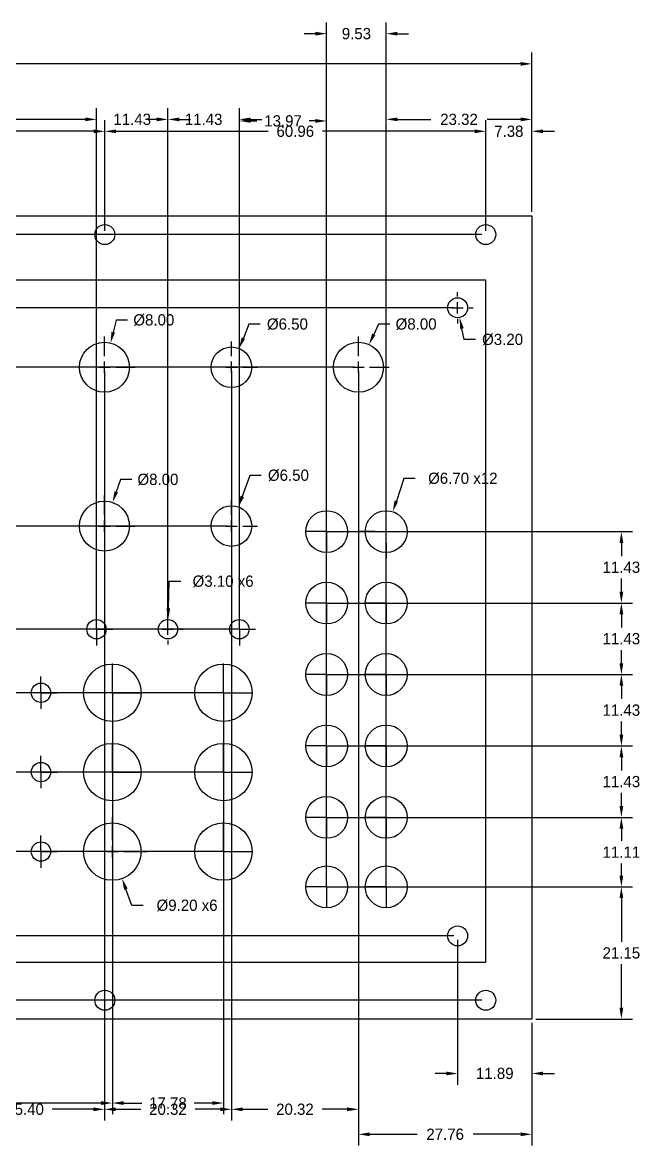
# Model space of a CAD drawing. Header units: millimetres. Extents: x -32 to 223, y -20 to 159.
# Drawn here: x 124 to 222.9, y -20.2 to 159.4 of the extents above; entities that cross this region are included whole.
import ezdxf

# ---------------------------------------------------------------- set-up
doc = ezdxf.new("R2010")
doc.units = ezdxf.units.MM
doc.header["$MEASUREMENT"] = 0
for name, color, linetype in [('Dimensions', 1, 'Continuous'), ('Dimensions 2', 1, 'Continuous'), ('Panel', 7, 'Continuous'), ('PCB', 5, 'Continuous')]:
    doc.layers.add(name, color=color, linetype=linetype)
doc.dimstyles.get("Standard").update_dxf_attribs({"dimscale": 10, "dimtxt": 0.18, "dimasz": 0.18, "dimexe": 0.18, "dimexo": 0.0625, "dimgap": 0.09, "dimtad": 0, "dimtih": 1, "dimtoh": 1, "dimzin": 0, "dimdsep": 46, "dimtxsty": 'Standard', "dimcen": -0.09, "dimadec": 0, "dimazin": 0, "dimtfac": 1, "dimtdec": 4, "dimtofl": 0, "dimtmove": 0, "dimatfit": 3, "dimfxl": 1, "dimtolj": 1, "dimtzin": 0, "dimarcsym": 0})

# ---------------------------------------------------------------- blocks, each defined once
blk = doc.blocks.new('*D55')
at = {"layer": 'Defpoints', "color": 0}
for p in [(-7.44, 152.81), (-7.44, 128.5), (205.56, 128.5)]:
    blk.add_point(p, dxfattribs=at)
at = {"layer": 'Dimensions', "color": 0, "lineweight": -2}
for p, q in [((-7.44, 129.12), (-7.44, 154.61)), ((205.56, 129.12), (205.56, 154.61)), ((-5.64, 152.81), (94.26, 152.81)), ((203.76, 152.81), (103.86, 152.81))]:
    blk.add_line(p, q, dxfattribs=at)
at = {"layer": 'Dimensions', "color": 0}
for points in [[(-5.64, 153.11), (-5.64, 152.51), (-7.44, 152.81)], [(203.76, 152.51), (203.76, 153.11), (205.56, 152.81)]]:
    blk.add_solid(points, dxfattribs=at)
at = {"layer": 'Dimensions', "color": 0, "insert": (99.06, 152.81), "char_height": 1.8, "attachment_point": 5}
blk.add_mtext('\\A1;213.00', dxfattribs=at)
blk = doc.blocks.new('*D58')
at = {"layer": 'Defpoints', "color": 0}
for p in [(137.22, 142.02), (61.02, 125.5), (137.22, 125.5)]:
    blk.add_point(p, dxfattribs=at)
at = {"layer": 'Dimensions', "color": 0, "lineweight": -2}
for p, q in [((61.02, 126.12), (61.02, 143.82)), ((137.22, 126.12), (137.22, 143.82)), ((62.82, 142.02), (94.77, 142.02)), ((135.42, 142.02), (103.47, 142.02))]:
    blk.add_line(p, q, dxfattribs=at)
at = {"layer": 'Dimensions', "color": 0}
for points in [[(62.82, 142.32), (62.82, 141.72), (61.02, 142.02)], [(135.42, 141.72), (135.42, 142.32), (137.22, 142.02)]]:
    blk.add_solid(points, dxfattribs=at)
at = {"layer": 'Dimensions', "color": 0, "insert": (99.12, 142.02), "char_height": 1.8, "attachment_point": 5}
blk.add_mtext('\\A1;76.20', dxfattribs=at)
blk = doc.blocks.new('*D59')
at = {"layer": 'Defpoints', "color": 0}
for p in [(198.18, 142.02), (137.22, 125.5), (198.18, 125.5)]:
    blk.add_point(p, dxfattribs=at)
at = {"layer": 'Dimensions', "color": 0, "lineweight": -2}
for p, q in [((137.22, 126.12), (137.22, 143.82)), ((198.18, 126.12), (198.18, 143.82)), ((139.02, 142.02), (163.35, 142.02)), ((196.38, 142.02), (172.05, 142.02))]:
    blk.add_line(p, q, dxfattribs=at)
at = {"layer": 'Dimensions', "color": 0}
for points in [[(139.02, 142.32), (139.02, 141.72), (137.22, 142.02)], [(196.38, 141.72), (196.38, 142.32), (198.18, 142.02)]]:
    blk.add_solid(points, dxfattribs=at)
at = {"layer": 'Dimensions', "color": 0, "insert": (167.7, 142.02), "char_height": 1.8, "attachment_point": 5}
blk.add_mtext('\\A1;60.96', dxfattribs=at)
blk = doc.blocks.new('*D60')
at = {"layer": 'Defpoints', "color": 0}
for p in [(205.56, 142.02), (205.56, 128.5), (198.18, 125.5)]:
    blk.add_point(p, dxfattribs=at)
at = {"layer": 'Dimensions', "color": 0, "lineweight": -2}
for p, q in [((198.18, 126.12), (198.18, 143.82)), ((205.56, 129.12), (205.56, 143.82)), ((196.38, 142.02), (194.58, 142.02)), ((207.36, 142.02), (209.16, 142.02))]:
    blk.add_line(p, q, dxfattribs=at)
at = {"layer": 'Dimensions', "color": 0}
for points in [[(196.38, 141.72), (196.38, 142.32), (198.18, 142.02)], [(207.36, 142.32), (207.36, 141.72), (205.56, 142.02)]]:
    blk.add_solid(points, dxfattribs=at)
at = {"layer": 'Dimensions', "color": 0, "insert": (201.87, 142.02), "char_height": 1.8, "attachment_point": 5}
blk.add_mtext('\\A1;7.38', dxfattribs=at)
blk = doc.blocks.new('*D61')
at = {"layer": 'Defpoints', "color": 0}
for p in [(-15.83, 128.5), (-7.44, 128.5), (198.18, 125.5)]:
    blk.add_point(p, dxfattribs=at)
at = {"layer": 'Dimensions', "color": 0, "lineweight": -2}
for p, q in [((-15.83, 132.1), (-14.03, 132.1)), ((-15.83, 130.3), (-15.83, 132.1)), ((-8.07, 128.5), (-17.63, 128.5)), ((197.56, 125.5), (-17.63, 125.5)), ((-15.83, 123.7), (-15.83, 121.9))]:
    blk.add_line(p, q, dxfattribs=at)
at = {"layer": 'Dimensions', "color": 0}
for points in [[(-16.13, 130.3), (-15.53, 130.3), (-15.83, 128.5)], [(-15.53, 123.7), (-16.13, 123.7), (-15.83, 125.5)]]:
    blk.add_solid(points, dxfattribs=at)
at = {"layer": 'Dimensions', "color": 0, "insert": (-10.73, 132.1), "char_height": 1.8, "attachment_point": 5}
blk.add_mtext('\\A1;3.00', dxfattribs=at)
blk = doc.blocks.new('*D62')
at = {"layer": 'Defpoints', "color": 0}
for p in [(198.18, 125.5), (-15.83, 113.8), (193.68, 113.8)]:
    blk.add_point(p, dxfattribs=at)
at = {"layer": 'Dimensions', "color": 0, "lineweight": -2}
for p, q in [((197.56, 125.5), (-17.63, 125.5)), ((-15.83, 123.7), (-15.83, 121.45)), ((-15.83, 115.59), (-15.83, 117.85)), ((193.05, 113.8), (-17.63, 113.8))]:
    blk.add_line(p, q, dxfattribs=at)
at = {"layer": 'Dimensions', "color": 0}
for points in [[(-15.53, 123.7), (-16.13, 123.7), (-15.83, 125.5)], [(-16.13, 115.59), (-15.53, 115.59), (-15.83, 113.8)]]:
    blk.add_solid(points, dxfattribs=at)
at = {"layer": 'Dimensions', "color": 0, "insert": (-15.83, 119.65), "char_height": 1.8, "attachment_point": 5}
blk.add_mtext('\\A1;11.71', dxfattribs=at)
blk = doc.blocks.new('*D63')
at = {"layer": 'Defpoints', "color": 0}
for p in [(193.68, 113.8), (-15.83, 104.27), (177.8, 104.27)]:
    blk.add_point(p, dxfattribs=at)
at = {"layer": 'Dimensions', "color": 0, "lineweight": -2}
for p, q in [((193.05, 113.8), (-17.63, 113.8)), ((-15.83, 112), (-15.83, 110.83)), ((-15.83, 106.07), (-15.83, 107.23)), ((177.18, 104.27), (-17.63, 104.27))]:
    blk.add_line(p, q, dxfattribs=at)
at = {"layer": 'Dimensions', "color": 0}
for points in [[(-15.53, 112), (-16.13, 112), (-15.83, 113.8)], [(-16.13, 106.07), (-15.53, 106.07), (-15.83, 104.27)]]:
    blk.add_solid(points, dxfattribs=at)
at = {"layer": 'Dimensions', "color": 0, "insert": (-15.83, 109.03), "char_height": 1.8, "attachment_point": 5}
blk.add_mtext('\\A1;9.53', dxfattribs=at)
blk = doc.blocks.new('*D64')
at = {"layer": 'Defpoints', "color": 0}
for p in [(-15.83, 104.27), (177.8, 104.27), (157.48, 78.87)]:
    blk.add_point(p, dxfattribs=at)
at = {"layer": 'Dimensions', "color": 0, "lineweight": -2}
for p, q in [((177.18, 104.27), (-17.63, 104.27)), ((-15.83, 102.47), (-15.83, 93.37)), ((-15.83, 80.67), (-15.83, 89.77)), ((156.85, 78.87), (-17.63, 78.87))]:
    blk.add_line(p, q, dxfattribs=at)
at = {"layer": 'Dimensions', "color": 0}
for points in [[(-15.53, 102.47), (-16.13, 102.47), (-15.83, 104.27)], [(-16.13, 80.67), (-15.53, 80.67), (-15.83, 78.87)]]:
    blk.add_solid(points, dxfattribs=at)
at = {"layer": 'Dimensions', "color": 0, "insert": (-15.83, 91.57), "char_height": 1.8, "attachment_point": 5}
blk.add_mtext('\\A1;25.40', dxfattribs=at)
blk = doc.blocks.new('*D65')
at = {"layer": 'Defpoints', "color": 0}
for p in [(157.48, 78.87), (-15.83, 53.47), (111.76, 53.47)]:
    blk.add_point(p, dxfattribs=at)
at = {"layer": 'Dimensions', "color": 0, "lineweight": -2}
for p, q in [((156.85, 78.87), (-17.63, 78.87)), ((-15.83, 77.07), (-15.83, 67.97)), ((-15.83, 55.27), (-15.83, 64.37)), ((111.14, 53.47), (-17.63, 53.47))]:
    blk.add_line(p, q, dxfattribs=at)
at = {"layer": 'Dimensions', "color": 0}
for points in [[(-15.53, 77.07), (-16.13, 77.07), (-15.83, 78.87)], [(-16.13, 55.27), (-15.53, 55.27), (-15.83, 53.47)]]:
    blk.add_solid(points, dxfattribs=at)
at = {"layer": 'Dimensions', "color": 0, "insert": (-15.83, 66.17), "char_height": 1.8, "attachment_point": 5}
blk.add_mtext('\\A1;25.40', dxfattribs=at)
blk = doc.blocks.new('*D68')
at = {"layer": 'Defpoints', "color": 0}
for p in [(-15.83, 13.3), (193.68, 13.3), (198.18, 3)]:
    blk.add_point(p, dxfattribs=at)
at = {"layer": 'Dimensions', "color": 0, "lineweight": -2}
for p, q in [((193.05, 13.3), (-17.63, 13.3)), ((-15.83, 11.5), (-15.83, 9.95)), ((-15.83, 4.8), (-15.83, 6.35)), ((197.56, 3), (-17.63, 3))]:
    blk.add_line(p, q, dxfattribs=at)
at = {"layer": 'Dimensions', "color": 0}
for points in [[(-15.53, 11.5), (-16.13, 11.5), (-15.83, 13.3)], [(-16.13, 4.8), (-15.53, 4.8), (-15.83, 3)]]:
    blk.add_solid(points, dxfattribs=at)
at = {"layer": 'Dimensions', "color": 0, "insert": (-15.83, 8.15), "char_height": 1.8, "attachment_point": 5}
blk.add_mtext('\\A1;10.30', dxfattribs=at)
blk = doc.blocks.new('*D69')
at = {"layer": 'Defpoints', "color": 0}
for p in [(198.18, 3), (-15.83, 0), (-7.44, 0)]:
    blk.add_point(p, dxfattribs=at)
at = {"layer": 'Dimensions', "color": 0, "lineweight": -2}
for p, q in [((-15.83, 4.8), (-15.83, 6.6)), ((197.56, 3), (-17.63, 3)), ((-8.06, 0), (-17.63, 0)), ((-15.83, -1.8), (-15.83, -3.6)), ((-15.83, -3.6), (-17.63, -3.6))]:
    blk.add_line(p, q, dxfattribs=at)
at = {"layer": 'Dimensions', "color": 0}
for points in [[(-16.13, 4.8), (-15.53, 4.8), (-15.83, 3)], [(-15.53, -1.8), (-16.13, -1.8), (-15.83, 0)]]:
    blk.add_solid(points, dxfattribs=at)
at = {"layer": 'Dimensions', "color": 0, "insert": (-20.93, -3.6), "char_height": 1.8, "attachment_point": 5}
blk.add_mtext('\\A1;3.00', dxfattribs=at)
blk = doc.blocks.new('*D72')
at = {"layer": 'Defpoints', "color": 0}
for p in [(193.68, 13.3), (205.56, 0), (205.56, -8.71)]:
    blk.add_point(p, dxfattribs=at)
at = {"layer": 'Dimensions', "color": 0, "lineweight": -2}
for p, q in [((193.68, 12.68), (193.68, -10.51)), ((205.56, -0.62), (205.56, -10.51)), ((191.88, -8.71), (190.07, -8.71)), ((207.36, -8.71), (209.16, -8.71))]:
    blk.add_line(p, q, dxfattribs=at)
at = {"layer": 'Dimensions', "color": 0}
for points in [[(191.88, -9.01), (191.88, -8.41), (193.68, -8.71)], [(207.36, -8.41), (207.36, -9.01), (205.56, -8.71)]]:
    blk.add_solid(points, dxfattribs=at)
at = {"layer": 'Dimensions', "color": 0, "insert": (199.62, -8.71), "char_height": 1.8, "attachment_point": 5}
blk.add_mtext('\\A1;11.89', dxfattribs=at)
blk = doc.blocks.new('*D78')
at = {"layer": 'Defpoints', "color": 0}
for p in [(111.76, 104.27), (137.16, 104.27), (111.76, -14.44)]:
    blk.add_point(p, dxfattribs=at)
at = {"layer": 'Dimensions', "color": 0, "lineweight": -2}
for p, q in [((111.76, 103.64), (111.76, -16.24)), ((137.16, 103.64), (137.16, -16.24)), ((113.56, -14.44), (120.11, -14.44)), ((135.36, -14.44), (128.81, -14.44))]:
    blk.add_line(p, q, dxfattribs=at)
at = {"layer": 'Dimensions', "color": 0}
for points in [[(113.56, -14.14), (113.56, -14.74), (111.76, -14.44)], [(135.36, -14.74), (135.36, -14.14), (137.16, -14.44)]]:
    blk.add_solid(points, dxfattribs=at)
at = {"layer": 'Dimensions', "color": 0, "insert": (124.46, -14.44), "char_height": 1.8, "attachment_point": 5}
blk.add_mtext('\\A1;25.40', dxfattribs=at)
blk = doc.blocks.new('*D79')
at = {"layer": 'Defpoints', "color": 0}
for p in [(137.16, 104.27), (157.48, 104.27), (137.16, -14.44)]:
    blk.add_point(p, dxfattribs=at)
at = {"layer": 'Dimensions', "color": 0, "lineweight": -2}
for p, q in [((137.16, 103.64), (137.16, -16.24)), ((157.48, 103.64), (157.48, -16.24)), ((138.96, -14.44), (142.97, -14.44)), ((155.68, -14.44), (151.67, -14.44))]:
    blk.add_line(p, q, dxfattribs=at)
at = {"layer": 'Dimensions', "color": 0}
for points in [[(138.96, -14.14), (138.96, -14.74), (137.16, -14.44)], [(155.68, -14.74), (155.68, -14.14), (157.48, -14.44)]]:
    blk.add_solid(points, dxfattribs=at)
at = {"layer": 'Dimensions', "color": 0, "insert": (147.32, -14.44), "char_height": 1.8, "attachment_point": 5}
blk.add_mtext('\\A1;20.32', dxfattribs=at)
blk = doc.blocks.new('*D80')
at = {"layer": 'Defpoints', "color": 0}
for p in [(157.48, 104.27), (177.8, 104.27), (157.48, -14.44)]:
    blk.add_point(p, dxfattribs=at)
at = {"layer": 'Dimensions', "color": 0, "lineweight": -2}
for p, q in [((157.48, 103.64), (157.48, -16.24)), ((177.8, 103.64), (177.8, -16.24)), ((159.28, -14.44), (163.29, -14.44)), ((176, -14.44), (171.99, -14.44))]:
    blk.add_line(p, q, dxfattribs=at)
at = {"layer": 'Dimensions', "color": 0}
for points in [[(159.28, -14.14), (159.28, -14.74), (157.48, -14.44)], [(176, -14.74), (176, -14.14), (177.8, -14.44)]]:
    blk.add_solid(points, dxfattribs=at)
at = {"layer": 'Dimensions', "color": 0, "insert": (167.64, -14.44), "char_height": 1.8, "attachment_point": 5}
blk.add_mtext('\\A1;20.32', dxfattribs=at)
blk = doc.blocks.new('*D81')
at = {"layer": 'Defpoints', "color": 0}
for p in [(177.8, 104.27), (205.56, 0), (205.56, -18.44)]:
    blk.add_point(p, dxfattribs=at)
at = {"layer": 'Dimensions', "color": 0, "lineweight": -2}
for p, q in [((177.8, 103.64), (177.8, -20.24)), ((205.56, -0.62), (205.56, -20.24)), ((179.6, -18.44), (187.18, -18.44)), ((203.76, -18.44), (196.18, -18.44))]:
    blk.add_line(p, q, dxfattribs=at)
at = {"layer": 'Dimensions', "color": 0}
for points in [[(179.6, -18.14), (179.6, -18.74), (177.8, -18.44)], [(203.76, -18.74), (203.76, -18.14), (205.56, -18.44)]]:
    blk.add_solid(points, dxfattribs=at)
at = {"layer": 'Dimensions', "color": 0, "insert": (191.68, -18.44), "char_height": 1.8, "attachment_point": 5}
blk.add_mtext('\\A1;27.76', dxfattribs=at)
blk = doc.blocks.new('*D84')
at = {"layer": 'Defpoints', "color": 0}
for p in [(158.75, 62.36), (-23.49, 52.2), (156.21, 52.2)]:
    blk.add_point(p, dxfattribs=at)
at = {"layer": 'Dimensions 2', "color": 0, "lineweight": -2}
for p, q in [((158.12, 62.36), (-25.29, 62.36)), ((-23.49, 60.56), (-23.49, 59.08)), ((-23.49, 54), (-23.49, 55.48)), ((155.59, 52.2), (-25.29, 52.2))]:
    blk.add_line(p, q, dxfattribs=at)
at = {"layer": 'Dimensions 2', "color": 0}
for points in [[(-23.19, 60.56), (-23.79, 60.56), (-23.49, 62.36)], [(-23.79, 54), (-23.19, 54), (-23.49, 52.2)]]:
    blk.add_solid(points, dxfattribs=at)
at = {"layer": 'Dimensions 2', "color": 0, "insert": (-23.49, 57.28), "char_height": 1.8, "attachment_point": 5}
blk.add_mtext('\\A1;10.16', dxfattribs=at)
blk = doc.blocks.new('*D85')
at = {"layer": 'Defpoints', "color": 0}
for p in [(156.21, 52.2), (-23.49, 39.5), (156.21, 39.5)]:
    blk.add_point(p, dxfattribs=at)
at = {"layer": 'Dimensions 2', "color": 0, "lineweight": -2}
for p, q in [((155.59, 52.2), (-25.29, 52.2)), ((-23.49, 50.4), (-23.49, 47.65)), ((-23.49, 41.3), (-23.49, 44.05)), ((155.59, 39.5), (-25.29, 39.5))]:
    blk.add_line(p, q, dxfattribs=at)
at = {"layer": 'Dimensions 2', "color": 0}
for points in [[(-23.19, 50.4), (-23.79, 50.4), (-23.49, 52.2)], [(-23.79, 41.3), (-23.19, 41.3), (-23.49, 39.5)]]:
    blk.add_solid(points, dxfattribs=at)
at = {"layer": 'Dimensions 2', "color": 0, "insert": (-23.49, 45.85), "char_height": 1.8, "attachment_point": 5}
blk.add_mtext('\\A1;12.70', dxfattribs=at)
blk = doc.blocks.new('*D86')
at = {"layer": 'Defpoints', "color": 0}
for p in [(-23.49, 39.5), (156.21, 39.5), (156.21, 26.8)]:
    blk.add_point(p, dxfattribs=at)
at = {"layer": 'Dimensions 2', "color": 0, "lineweight": -2}
for p, q in [((155.59, 39.5), (-25.29, 39.5)), ((-23.49, 37.7), (-23.49, 34.95)), ((-23.49, 28.6), (-23.49, 31.35)), ((155.59, 26.8), (-25.29, 26.8))]:
    blk.add_line(p, q, dxfattribs=at)
at = {"layer": 'Dimensions 2', "color": 0}
for points in [[(-23.19, 37.7), (-23.79, 37.7), (-23.49, 39.5)], [(-23.79, 28.6), (-23.19, 28.6), (-23.49, 26.8)]]:
    blk.add_solid(points, dxfattribs=at)
at = {"layer": 'Dimensions 2', "color": 0, "insert": (-23.49, 33.15), "char_height": 1.8, "attachment_point": 5}
blk.add_mtext('\\A1;12.70', dxfattribs=at)
blk = doc.blocks.new('*D88')
at = {"layer": 'Defpoints', "color": 0}
for p in [(-7.44, 143.93), (-7.44, 128.5), (135.89, 62.36)]:
    blk.add_point(p, dxfattribs=at)
at = {"layer": 'Dimensions 2', "color": 0, "lineweight": -2}
for p, q in [((-7.44, 129.12), (-7.44, 145.73)), ((135.89, 62.98), (135.89, 145.73)), ((-5.64, 143.93), (59.13, 143.93)), ((134.09, 143.93), (69.33, 143.93))]:
    blk.add_line(p, q, dxfattribs=at)
at = {"layer": 'Dimensions 2', "color": 0}
for points in [[(-5.64, 144.23), (-5.64, 143.63), (-7.44, 143.93)], [(134.09, 143.63), (134.09, 144.23), (135.89, 143.93)]]:
    blk.add_solid(points, dxfattribs=at)
at = {"layer": 'Dimensions 2', "color": 0, "insert": (64.23, 143.93), "char_height": 1.8, "attachment_point": 5}
blk.add_mtext('\\A1;143.33', dxfattribs=at)
blk = doc.blocks.new('*D89')
at = {"layer": 'Defpoints', "color": 0}
for p in [(138.43, 52.2), (-7.44, 0), (-7.44, -13.44)]:
    blk.add_point(p, dxfattribs=at)
at = {"layer": 'Dimensions 2', "color": 0, "lineweight": -2}
for p, q in [((138.43, 51.58), (138.43, -15.24)), ((-7.44, -0.62), (-7.44, -15.24)), ((-5.64, -13.44), (60.39, -13.44)), ((136.63, -13.44), (70.59, -13.44))]:
    blk.add_line(p, q, dxfattribs=at)
at = {"layer": 'Dimensions 2', "color": 0}
for points in [[(-5.64, -13.14), (-5.64, -13.74), (-7.44, -13.44)], [(136.63, -13.74), (136.63, -13.14), (138.43, -13.44)]]:
    blk.add_solid(points, dxfattribs=at)
at = {"layer": 'Dimensions 2', "color": 0, "insert": (65.5, -13.44), "char_height": 1.8, "attachment_point": 5}
blk.add_mtext('\\A1;145.87', dxfattribs=at)
blk = doc.blocks.new('*D94')
at = {"layer": 'Defpoints', "color": 0}
for p in [(172.72, 21.15), (205.56, 0), (219.88, 0)]:
    blk.add_point(p, dxfattribs=at)
at = {"layer": 'Dimensions 2', "color": 0, "lineweight": -2}
for p, q in [((173.34, 21.15), (221.68, 21.15)), ((219.88, 19.35), (219.88, 12.37)), ((219.88, 1.8), (219.88, 8.77)), ((206.19, 0), (221.68, 0))]:
    blk.add_line(p, q, dxfattribs=at)
at = {"layer": 'Dimensions 2', "color": 0}
for points in [[(220.18, 19.35), (219.58, 19.35), (219.88, 21.15)], [(219.58, 1.8), (220.18, 1.8), (219.88, 0)]]:
    blk.add_solid(points, dxfattribs=at)
at = {"layer": 'Dimensions 2', "color": 0, "insert": (219.88, 10.57), "char_height": 1.8, "attachment_point": 5}
blk.add_mtext('\\A1;21.15', dxfattribs=at)
blk = doc.blocks.new('*D95')
at = {"layer": 'Defpoints', "color": 0}
for p in [(172.72, 32.26), (172.72, 21.15), (219.88, 21.15)]:
    blk.add_point(p, dxfattribs=at)
at = {"layer": 'Dimensions 2', "color": 0, "lineweight": -2}
for p, q in [((173.34, 32.26), (221.68, 32.26)), ((219.88, 30.46), (219.88, 28.5)), ((219.88, 22.95), (219.88, 24.9)), ((173.34, 21.15), (221.68, 21.15))]:
    blk.add_line(p, q, dxfattribs=at)
at = {"layer": 'Dimensions 2', "color": 0}
for points in [[(220.18, 30.46), (219.58, 30.46), (219.88, 32.26)], [(219.58, 22.95), (220.18, 22.95), (219.88, 21.15)]]:
    blk.add_solid(points, dxfattribs=at)
at = {"layer": 'Dimensions 2', "color": 0, "insert": (219.88, 26.7), "char_height": 1.8, "attachment_point": 5}
blk.add_mtext('\\A1;11.11', dxfattribs=at)
blk = doc.blocks.new('*D96')
at = {"layer": 'Defpoints', "color": 0}
for p in [(172.72, 43.69), (182.25, 32.26), (219.88, 32.26)]:
    blk.add_point(p, dxfattribs=at)
at = {"layer": 'Dimensions 2', "color": 0, "lineweight": -2}
for p, q in [((173.34, 43.69), (221.68, 43.69)), ((219.88, 41.89), (219.88, 39.78)), ((219.88, 34.06), (219.88, 36.18)), ((182.87, 32.26), (221.68, 32.26))]:
    blk.add_line(p, q, dxfattribs=at)
at = {"layer": 'Dimensions 2', "color": 0}
for points in [[(220.18, 41.89), (219.58, 41.89), (219.88, 43.69)], [(219.58, 34.06), (220.18, 34.06), (219.88, 32.26)]]:
    blk.add_solid(points, dxfattribs=at)
at = {"layer": 'Dimensions 2', "color": 0, "insert": (219.88, 37.98), "char_height": 1.8, "attachment_point": 5}
blk.add_mtext('\\A1;11.43', dxfattribs=at)
blk = doc.blocks.new('*D97')
at = {"layer": 'Defpoints', "color": 0}
for p in [(172.72, 55.12), (182.25, 43.69), (219.88, 43.69)]:
    blk.add_point(p, dxfattribs=at)
at = {"layer": 'Dimensions 2', "color": 0, "lineweight": -2}
for p, q in [((173.34, 55.12), (221.68, 55.12)), ((219.88, 53.32), (219.88, 51.21)), ((219.88, 45.49), (219.88, 47.61)), ((182.87, 43.69), (221.68, 43.69))]:
    blk.add_line(p, q, dxfattribs=at)
at = {"layer": 'Dimensions 2', "color": 0}
for points in [[(220.18, 53.32), (219.58, 53.32), (219.88, 55.12)], [(219.58, 45.49), (220.18, 45.49), (219.88, 43.69)]]:
    blk.add_solid(points, dxfattribs=at)
at = {"layer": 'Dimensions 2', "color": 0, "insert": (219.88, 49.41), "char_height": 1.8, "attachment_point": 5}
blk.add_mtext('\\A1;11.43', dxfattribs=at)
blk = doc.blocks.new('*D98')
at = {"layer": 'Defpoints', "color": 0}
for p in [(172.72, 66.55), (182.25, 55.12), (219.88, 55.12)]:
    blk.add_point(p, dxfattribs=at)
at = {"layer": 'Dimensions 2', "color": 0, "lineweight": -2}
for p, q in [((173.34, 66.55), (221.68, 66.55)), ((219.88, 64.75), (219.88, 62.64)), ((219.88, 56.92), (219.88, 59.04)), ((182.87, 55.12), (221.68, 55.12))]:
    blk.add_line(p, q, dxfattribs=at)
at = {"layer": 'Dimensions 2', "color": 0}
for points in [[(220.18, 64.75), (219.58, 64.75), (219.88, 66.55)], [(219.58, 56.92), (220.18, 56.92), (219.88, 55.12)]]:
    blk.add_solid(points, dxfattribs=at)
at = {"layer": 'Dimensions 2', "color": 0, "insert": (219.88, 60.84), "char_height": 1.8, "attachment_point": 5}
blk.add_mtext('\\A1;11.43', dxfattribs=at)
blk = doc.blocks.new('*D99')
at = {"layer": 'Defpoints', "color": 0}
for p in [(172.72, 77.98), (182.25, 66.55), (219.88, 66.55)]:
    blk.add_point(p, dxfattribs=at)
at = {"layer": 'Dimensions 2', "color": 0, "lineweight": -2}
for p, q in [((173.34, 77.98), (221.68, 77.98)), ((219.88, 76.18), (219.88, 74.07)), ((219.88, 68.35), (219.88, 70.47)), ((182.87, 66.55), (221.68, 66.55))]:
    blk.add_line(p, q, dxfattribs=at)
at = {"layer": 'Dimensions 2', "color": 0}
for points in [[(220.18, 76.18), (219.58, 76.18), (219.88, 77.98)], [(219.58, 68.35), (220.18, 68.35), (219.88, 66.55)]]:
    blk.add_solid(points, dxfattribs=at)
at = {"layer": 'Dimensions 2', "color": 0, "insert": (219.88, 72.27), "char_height": 1.8, "attachment_point": 5}
blk.add_mtext('\\A1;11.43', dxfattribs=at)
blk = doc.blocks.new('*D101')
at = {"layer": 'Defpoints', "color": 0}
for p in [(172.72, 157.64), (172.72, 21.15), (182.25, 21.15)]:
    blk.add_point(p, dxfattribs=at)
at = {"layer": 'Dimensions 2', "color": 0, "lineweight": -2}
for p, q in [((172.72, 21.77), (172.72, 159.44)), ((182.25, 21.77), (182.25, 159.44)), ((170.92, 157.64), (169.12, 157.64)), ((184.04, 157.64), (185.84, 157.64))]:
    blk.add_line(p, q, dxfattribs=at)
at = {"layer": 'Dimensions 2', "color": 0}
for points in [[(170.92, 157.34), (170.92, 157.94), (172.72, 157.64)], [(184.04, 157.94), (184.04, 157.34), (182.25, 157.64)]]:
    blk.add_solid(points, dxfattribs=at)
at = {"layer": 'Dimensions 2', "color": 0, "insert": (177.48, 157.64), "char_height": 1.8, "attachment_point": 5}
blk.add_mtext('\\A1;9.53', dxfattribs=at)
blk = doc.blocks.new('*D102')
at = {"layer": 'Defpoints', "color": 0}
for p in [(205.56, 143.93), (205.56, 128.5), (182.25, 21.15)]:
    blk.add_point(p, dxfattribs=at)
at = {"layer": 'Dimensions 2', "color": 0, "lineweight": -2}
for p, q in [((182.25, 21.77), (182.25, 145.73)), ((205.56, 129.12), (205.56, 145.73)), ((184.04, 143.93), (189.4, 143.93)), ((203.76, 143.93), (198.4, 143.93))]:
    blk.add_line(p, q, dxfattribs=at)
at = {"layer": 'Dimensions 2', "color": 0}
for points in [[(184.04, 144.23), (184.04, 143.63), (182.25, 143.93)], [(203.76, 143.63), (203.76, 144.23), (205.56, 143.93)]]:
    blk.add_solid(points, dxfattribs=at)
at = {"layer": 'Dimensions 2', "color": 0, "insert": (193.9, 143.93), "char_height": 1.8, "attachment_point": 5}
blk.add_mtext('\\A1;23.32', dxfattribs=at)
blk = doc.blocks.new('*D106')
at = {"layer": 'Defpoints', "color": 0}
for p in [(158.71, 107.28), (156.25, 101.26)]:
    blk.add_point(p, dxfattribs=at)
at = {"layer": 'Dimensions', "color": 0, "lineweight": -2}
for p, q in [((160.29, 111.16), (159.39, 108.95)), ((162.09, 111.16), (160.29, 111.16))]:
    blk.add_line(p, q, dxfattribs=at)
at = {"layer": 'Dimensions', "color": 0}
for p, q in [((157.48, 106.07), (157.48, 108.42)), ((155.68, 104.27), (153.33, 104.27)), ((156.58, 104.27), (158.38, 104.27)), ((157.48, 103.37), (157.48, 105.17)), ((159.28, 104.27), (161.63, 104.27)), ((157.48, 102.47), (157.48, 100.12))]:
    blk.add_line(p, q, dxfattribs=at)
blk.add_solid([(159.11, 109.06), (159.66, 108.83), (158.71, 107.28)], dxfattribs=at)
at = {"layer": 'Dimensions', "color": 0, "insert": (166.44, 111.16), "char_height": 1.8, "attachment_point": 5}
blk.add_mtext('\\A1;%%c6.50', dxfattribs=at)
blk = doc.blocks.new('*D107')
at = {"layer": 'Defpoints', "color": 0}
for p in [(158.6, 81.92), (156.36, 75.82)]:
    blk.add_point(p, dxfattribs=at)
at = {"layer": 'Dimensions', "color": 0, "lineweight": -2}
for p, q in [((160.45, 86.97), (159.22, 83.61)), ((162.25, 86.97), (160.45, 86.97))]:
    blk.add_line(p, q, dxfattribs=at)
at = {"layer": 'Dimensions', "color": 0}
for p, q in [((157.48, 80.67), (157.48, 83.02)), ((157.48, 77.97), (157.48, 79.77)), ((155.68, 78.87), (153.33, 78.87)), ((156.58, 78.87), (158.38, 78.87)), ((159.28, 78.87), (161.63, 78.87)), ((157.48, 77.07), (157.48, 74.72))]:
    blk.add_line(p, q, dxfattribs=at)
blk.add_solid([(158.94, 83.71), (159.5, 83.51), (158.6, 81.92)], dxfattribs=at)
at = {"layer": 'Dimensions', "color": 0, "insert": (166.6, 86.97), "char_height": 1.8, "attachment_point": 5}
blk.add_mtext('\\A1;%%c6.50', dxfattribs=at)
blk = doc.blocks.new('*D111')
at = {"layer": 'Defpoints', "color": 0}
for p in [(138.14, 108.15), (136.18, 100.39)]:
    blk.add_point(p, dxfattribs=at)
at = {"layer": 'Dimensions', "color": 0, "lineweight": -2}
for p, q in [((139.06, 111.82), (138.58, 109.89)), ((140.86, 111.82), (139.06, 111.82))]:
    blk.add_line(p, q, dxfattribs=at)
at = {"layer": 'Dimensions', "color": 0}
for p, q in [((137.16, 106.07), (137.16, 109.17)), ((135.36, 104.27), (132.26, 104.27)), ((136.26, 104.27), (138.06, 104.27)), ((137.16, 103.37), (137.16, 105.17)), ((138.96, 104.27), (142.06, 104.27)), ((137.16, 102.47), (137.16, 99.37))]:
    blk.add_line(p, q, dxfattribs=at)
blk.add_solid([(138.28, 109.97), (138.87, 109.82), (138.14, 108.15)], dxfattribs=at)
at = {"layer": 'Dimensions', "color": 0, "insert": (145.06, 111.82), "char_height": 1.8, "attachment_point": 5}
blk.add_mtext('\\A1;%%c8.00', dxfattribs=at)
blk = doc.blocks.new('*D112')
at = {"layer": 'Defpoints', "color": 0}
for p in [(179.5, 107.89), (176.1, 100.65)]:
    blk.add_point(p, dxfattribs=at)
at = {"layer": 'Dimensions', "color": 0, "lineweight": -2}
for p, q in [((181.03, 111.16), (180.26, 109.52)), ((182.83, 111.16), (181.03, 111.16))]:
    blk.add_line(p, q, dxfattribs=at)
at = {"layer": 'Dimensions', "color": 0}
for p, q in [((177.8, 106.07), (177.8, 109.17)), ((176, 104.27), (172.9, 104.27)), ((176.9, 104.27), (178.7, 104.27)), ((177.8, 103.37), (177.8, 105.17)), ((179.6, 104.27), (182.7, 104.27)), ((177.8, 102.47), (177.8, 99.37))]:
    blk.add_line(p, q, dxfattribs=at)
blk.add_solid([(179.99, 109.65), (180.53, 109.4), (179.5, 107.89)], dxfattribs=at)
at = {"layer": 'Dimensions', "color": 0, "insert": (187.03, 111.16), "char_height": 1.8, "attachment_point": 5}
blk.add_mtext('\\A1;%%c8.00', dxfattribs=at)
blk = doc.blocks.new('*D117')
at = {"layer": 'Defpoints', "color": 0}
for p in [(138.46, 82.65), (135.86, 75.09)]:
    blk.add_point(p, dxfattribs=at)
at = {"layer": 'Dimensions', "color": 0, "lineweight": -2}
for p, q in [((139.72, 86.31), (139.05, 84.35)), ((141.52, 86.31), (139.72, 86.31))]:
    blk.add_line(p, q, dxfattribs=at)
at = {"layer": 'Dimensions', "color": 0}
for p, q in [((137.16, 80.67), (137.16, 83.77)), ((137.16, 77.97), (137.16, 79.77)), ((135.36, 78.87), (132.26, 78.87)), ((136.26, 78.87), (138.06, 78.87)), ((138.96, 78.87), (142.06, 78.87)), ((137.16, 77.07), (137.16, 73.97))]:
    blk.add_line(p, q, dxfattribs=at)
blk.add_solid([(138.76, 84.45), (139.33, 84.26), (138.46, 82.65)], dxfattribs=at)
at = {"layer": 'Dimensions', "color": 0, "insert": (145.72, 86.31), "char_height": 1.8, "attachment_point": 5}
blk.add_mtext('\\A1;%%c8.00', dxfattribs=at)
blk = doc.blocks.new('*D128')
at = {"layer": 'Defpoints', "color": 0}
for p in [(147.35, 63.91), (147.29, 60.81)]:
    blk.add_point(p, dxfattribs=at)
at = {"layer": 'Dimensions', "color": 0, "lineweight": -2}
for p, q in [((147.45, 70.02), (147.38, 65.71)), ((149.4, 70.02), (147.45, 70.02))]:
    blk.add_line(p, q, dxfattribs=at)
at = {"layer": 'Dimensions', "color": 0}
for p, q in [((147.32, 64.16), (147.32, 64.81)), ((147.32, 61.46), (147.32, 63.26)), ((145.52, 62.36), (144.87, 62.36)), ((146.42, 62.36), (148.22, 62.36)), ((149.12, 62.36), (149.77, 62.36)), ((147.32, 60.56), (147.32, 59.91))]:
    blk.add_line(p, q, dxfattribs=at)
blk.add_solid([(147.08, 65.71), (147.68, 65.7), (147.35, 63.91)], dxfattribs=at)
at = {"layer": 'Dimensions', "color": 0, "insert": (156.15, 70.02), "char_height": 1.8, "attachment_point": 5}
blk.add_mtext('\\A1;%%c3.10 x6', dxfattribs=at)
blk = doc.blocks.new('*D130')
at = {"layer": 'Defpoints', "color": 0}
for p in [(136.88, 31.13), (139.98, 22.47)]:
    blk.add_point(p, dxfattribs=at)
at = {"layer": 'Dimensions', "color": 0}
for p, q in [((138.43, 28.6), (138.43, 32.3)), ((138.43, 25.9), (138.43, 27.7)), ((136.63, 26.8), (132.93, 26.8)), ((137.53, 26.8), (139.33, 26.8)), ((140.23, 26.8), (143.93, 26.8)), ((138.43, 25), (138.43, 21.3))]:
    blk.add_line(p, q, dxfattribs=at)
at = {"layer": 'Dimensions', "color": 0, "lineweight": -2}
for p, q in [((141.53, 18.17), (140.59, 20.78)), ((143.33, 18.17), (141.53, 18.17))]:
    blk.add_line(p, q, dxfattribs=at)
at = {"layer": 'Dimensions', "color": 0}
blk.add_solid([(140.88, 20.88), (140.31, 20.68), (139.98, 22.47)], dxfattribs=at)
at = {"layer": 'Dimensions', "color": 0, "insert": (150.38, 18.17), "char_height": 1.8, "attachment_point": 5}
blk.add_mtext('\\A1;%%c9.20 x6', dxfattribs=at)
blk = doc.blocks.new('*D131')
at = {"layer": 'Defpoints', "color": 0}
for p in [(183.3, 81.16), (181.19, 74.8)]:
    blk.add_point(p, dxfattribs=at)
at = {"layer": 'Dimensions', "color": 0, "lineweight": -2}
for p, q in [((185.06, 86.48), (183.87, 82.87)), ((186.86, 86.48), (185.06, 86.48))]:
    blk.add_line(p, q, dxfattribs=at)
at = {"layer": 'Dimensions', "color": 0}
for p, q in [((182.25, 79.78), (182.25, 82.23)), ((180.44, 77.98), (178, 77.98)), ((181.34, 77.98), (183.15, 77.98)), ((182.25, 77.08), (182.25, 78.88)), ((184.04, 77.98), (186.5, 77.98)), ((182.25, 76.18), (182.25, 73.73))]:
    blk.add_line(p, q, dxfattribs=at)
blk.add_solid([(183.58, 82.96), (184.15, 82.78), (183.3, 81.16)], dxfattribs=at)
at = {"layer": 'Dimensions', "color": 0, "insert": (194.51, 86.48), "char_height": 1.8, "attachment_point": 5}
blk.add_mtext('\\A1;%%c6.70 x12', dxfattribs=at)
blk = doc.blocks.new('*D132')
at = {"layer": 'Defpoints', "color": 0}
for p in [(111.76, 28.07), (-15.83, 13.3), (193.68, 13.3)]:
    blk.add_point(p, dxfattribs=at)
at = {"layer": 'Dimensions', "color": 0, "lineweight": -2}
for p, q in [((111.14, 28.07), (-17.63, 28.07)), ((-15.83, 26.27), (-15.83, 22.49)), ((-15.83, 15.1), (-15.83, 18.89)), ((193.05, 13.3), (-17.63, 13.3))]:
    blk.add_line(p, q, dxfattribs=at)
at = {"layer": 'Dimensions', "color": 0}
for points in [[(-15.53, 26.27), (-16.13, 26.27), (-15.83, 28.07)], [(-16.13, 15.1), (-15.53, 15.1), (-15.83, 13.3)]]:
    blk.add_solid(points, dxfattribs=at)
at = {"layer": 'Dimensions', "color": 0, "insert": (-15.83, 20.69), "char_height": 1.8, "attachment_point": 5}
blk.add_mtext('\\A1;14.77', dxfattribs=at)
blk = doc.blocks.new('*D133')
at = {"layer": 'Defpoints', "color": 0}
for p in [(156.21, 26.8), (-23.49, 0), (-7.44, 0)]:
    blk.add_point(p, dxfattribs=at)
at = {"layer": 'Dimensions 2', "color": 0, "lineweight": -2}
for p, q in [((155.59, 26.8), (-25.29, 26.8)), ((-23.49, 25), (-23.49, 15.2)), ((-23.49, 1.8), (-23.49, 11.6)), ((-8.07, 0), (-25.29, 0))]:
    blk.add_line(p, q, dxfattribs=at)
at = {"layer": 'Dimensions 2', "color": 0}
for points in [[(-23.19, 25), (-23.79, 25), (-23.49, 26.8)], [(-23.79, 1.8), (-23.19, 1.8), (-23.49, 0)]]:
    blk.add_solid(points, dxfattribs=at)
at = {"layer": 'Dimensions 2', "color": 0, "insert": (-23.49, 13.4), "char_height": 1.8, "attachment_point": 5}
blk.add_mtext('\\A1;26.80', dxfattribs=at)
blk = doc.blocks.new('*D134')
at = {"layer": 'Defpoints', "color": 0}
for p in [(147.32, 143.93), (135.89, 62.36), (147.32, 62.36)]:
    blk.add_point(p, dxfattribs=at)
at = {"layer": 'Dimensions 2', "color": 0, "lineweight": -2}
for p, q in [((135.89, 62.98), (135.89, 145.73)), ((147.32, 62.98), (147.32, 145.73)), ((134.09, 143.93), (132.29, 143.93)), ((149.12, 143.93), (150.92, 143.93))]:
    blk.add_line(p, q, dxfattribs=at)
at = {"layer": 'Dimensions 2', "color": 0}
for points in [[(134.09, 143.63), (134.09, 144.23), (135.89, 143.93)], [(149.12, 144.23), (149.12, 143.63), (147.32, 143.93)]]:
    blk.add_solid(points, dxfattribs=at)
at = {"layer": 'Dimensions 2', "color": 0, "insert": (141.6, 143.93), "char_height": 1.8, "attachment_point": 5}
blk.add_mtext('\\A1;11.43', dxfattribs=at)
blk = doc.blocks.new('*D135')
at = {"layer": 'Defpoints', "color": 0}
for p in [(158.75, 143.93), (147.32, 62.36), (158.75, 62.36)]:
    blk.add_point(p, dxfattribs=at)
at = {"layer": 'Dimensions 2', "color": 0, "lineweight": -2}
for p, q in [((147.32, 62.98), (147.32, 145.73)), ((158.75, 62.98), (158.75, 145.73)), ((145.52, 143.93), (143.72, 143.93)), ((160.55, 143.93), (162.35, 143.93))]:
    blk.add_line(p, q, dxfattribs=at)
at = {"layer": 'Dimensions 2', "color": 0}
for points in [[(145.52, 143.63), (145.52, 144.23), (147.32, 143.93)], [(160.55, 144.23), (160.55, 143.63), (158.75, 143.93)]]:
    blk.add_solid(points, dxfattribs=at)
at = {"layer": 'Dimensions 2', "color": 0, "insert": (153.03, 143.93), "char_height": 1.8, "attachment_point": 5}
blk.add_mtext('\\A1;11.43', dxfattribs=at)
blk = doc.blocks.new('*D136')
at = {"layer": 'Defpoints', "color": 0}
for p in [(172.72, 143.68), (172.72, 77.98), (158.75, 62.36)]:
    blk.add_point(p, dxfattribs=at)
at = {"layer": 'Dimensions 2', "color": 0, "lineweight": -2}
for p, q in [((158.75, 62.98), (158.75, 145.48)), ((172.72, 78.61), (172.72, 145.48)), ((160.55, 143.68), (161.53, 143.68)), ((170.92, 143.68), (169.94, 143.68))]:
    blk.add_line(p, q, dxfattribs=at)
at = {"layer": 'Dimensions 2', "color": 0}
for points in [[(160.55, 143.98), (160.55, 143.38), (158.75, 143.68)], [(170.92, 143.38), (170.92, 143.98), (172.72, 143.68)]]:
    blk.add_solid(points, dxfattribs=at)
at = {"layer": 'Dimensions 2', "color": 0, "insert": (165.74, 143.68), "char_height": 1.8, "attachment_point": 5}
blk.add_mtext('\\A1;13.97', dxfattribs=at)
blk = doc.blocks.new('*D137')
at = {"layer": 'Defpoints', "color": 0}
for p in [(138.43, 52.2), (156.21, 52.2), (156.21, -13.44)]:
    blk.add_point(p, dxfattribs=at)
at = {"layer": 'Dimensions 2', "color": 0, "lineweight": -2}
for p, q in [((138.43, 51.58), (138.43, -15.24)), ((156.21, 51.58), (156.21, -15.24)), ((140.23, -13.44), (143.12, -13.44)), ((154.41, -13.44), (151.52, -13.44))]:
    blk.add_line(p, q, dxfattribs=at)
at = {"layer": 'Dimensions 2', "color": 0}
for points in [[(140.23, -13.14), (140.23, -13.74), (138.43, -13.44)], [(154.41, -13.74), (154.41, -13.14), (156.21, -13.44)]]:
    blk.add_solid(points, dxfattribs=at)
at = {"layer": 'Dimensions 2', "color": 0, "insert": (147.32, -13.44), "char_height": 1.8, "attachment_point": 5}
blk.add_mtext('\\A1;17.78', dxfattribs=at)
blk = doc.blocks.new('*D138')
at = {"layer": 'Defpoints', "color": 0}
for p in [(193.35, 115.36), (194, 112.23)]:
    blk.add_point(p, dxfattribs=at)
at = {"layer": 'Dimensions 2', "color": 0}
for p, q in [((193.68, 115.59), (193.68, 116.3)), ((191.88, 113.8), (191.18, 113.8)), ((192.78, 113.8), (194.57, 113.8)), ((193.68, 112.89), (193.68, 114.69)), ((195.47, 113.8), (196.18, 113.8)), ((193.68, 112), (193.68, 111.3))]:
    blk.add_line(p, q, dxfattribs=at)
at = {"layer": 'Dimensions 2', "color": 0, "lineweight": -2}
for p, q in [((194.72, 108.7), (194.36, 110.46)), ((196.52, 108.7), (194.72, 108.7))]:
    blk.add_line(p, q, dxfattribs=at)
at = {"layer": 'Dimensions 2', "color": 0}
blk.add_solid([(194.65, 110.52), (194.07, 110.4), (194, 112.23)], dxfattribs=at)
at = {"layer": 'Dimensions 2', "color": 0, "insert": (200.87, 108.7), "char_height": 1.8, "attachment_point": 5}
blk.add_mtext('\\A1;%%c3.20', dxfattribs=at)

msp = doc.modelspace()

# ---------------------------------------------------------------- linework, layer by layer
at = {"layer": 'Dimensions'}
for p, q in [((172.72, 77.981), (172.72, 81.271)), ((172.72, 77.981), (169.43, 77.981)), ((172.72, 77.981), (176.01, 77.981)), ((172.72, 77.981), (172.72, 74.691)), ((172.72, 66.551), (172.72, 69.841)), ((182.245, 66.551), (182.245, 69.841)), ((172.72, 66.551), (169.43, 66.551)), ((172.72, 66.551), (176.01, 66.551)), ((172.72, 66.551), (172.72, 63.261)), ((182.245, 66.551), (178.955, 66.551)), ((182.245, 66.551), (185.535, 66.551)), ((182.245, 66.551), (182.245, 63.261)), ((135.89, 62.36), (135.89, 64.95)), ((158.75, 62.36), (158.75, 64.95)), ((135.89, 62.36), (133.3, 62.36)), ((135.89, 62.36), (138.48, 62.36)), ((135.89, 62.36), (135.89, 59.77)), ((158.75, 62.36), (156.16, 62.36)), ((158.75, 62.36), (161.34, 62.36)), ((158.75, 62.36), (158.75, 59.77)), ((172.72, 55.121), (172.72, 58.411)), ((182.245, 55.121), (182.245, 58.411)), ((138.43, 52.2), (138.43, 56.89)), ((156.21, 52.2), (156.21, 56.89)), ((127, 52.2), (127, 54.79)), ((172.72, 55.121), (169.43, 55.121)), ((172.72, 55.121), (176.01, 55.121)), ((172.72, 55.121), (172.72, 51.831)), ((182.245, 55.121), (178.955, 55.121)), ((182.245, 55.121), (185.535, 55.121)), ((182.245, 55.121), (182.245, 51.831)), ((127, 52.2), (124.41, 52.2)), ((127, 52.2), (129.59, 52.2)), ((127, 52.2), (127, 49.61)), ((138.43, 52.2), (133.74, 52.2)), ((138.43, 52.2), (143.12, 52.2)), ((138.43, 52.2), (138.43, 47.51)), ((156.21, 52.2), (151.52, 52.2)), ((156.21, 52.2), (160.9, 52.2)), ((156.21, 52.2), (156.21, 47.51)), ((172.72, 43.691), (172.72, 46.981)), ((182.245, 43.691), (182.245, 46.981)), ((138.43, 39.5), (138.43, 44.19)), ((156.21, 39.5), (156.21, 44.19)), ((172.72, 43.691), (169.43, 43.691)), ((172.72, 43.691), (176.01, 43.691)), ((172.72, 43.691), (172.72, 40.401)), ((182.245, 43.691), (178.955, 43.691)), ((182.245, 43.691), (185.535, 43.691)), ((182.245, 43.691), (182.245, 40.401)), ((127, 39.5), (127, 42.09)), ((127, 39.5), (124.41, 39.5)), ((127, 39.5), (129.59, 39.5)), ((127, 39.5), (127, 36.91)), ((138.43, 39.5), (133.74, 39.5)), ((138.43, 39.5), (143.12, 39.5)), ((138.43, 39.5), (138.43, 34.81)), ((156.21, 39.5), (151.52, 39.5)), ((156.21, 39.5), (160.9, 39.5)), ((156.21, 39.5), (156.21, 34.81)), ((172.72, 32.261), (172.72, 35.551)), ((182.245, 32.261), (182.245, 35.551)), ((156.21, 26.8), (156.21, 31.49)), ((172.72, 32.261), (169.43, 32.261)), ((172.72, 32.261), (176.01, 32.261)), ((172.72, 32.261), (172.72, 28.971)), ((182.245, 32.261), (178.955, 32.261)), ((182.245, 32.261), (185.535, 32.261)), ((182.245, 32.261), (182.245, 28.971)), ((127, 26.8), (127, 29.39)), ((127, 26.8), (124.41, 26.8)), ((127, 26.8), (129.59, 26.8)), ((127, 26.8), (127, 24.21)), ((156.21, 26.8), (151.52, 26.8)), ((156.21, 26.8), (160.9, 26.8)), ((156.21, 26.8), (156.21, 22.11)), ((172.72, 21.148), (172.72, 24.439)), ((182.245, 21.148), (182.245, 24.439)), ((172.72, 21.148), (169.43, 21.148)), ((172.72, 21.148), (176.01, 21.148)), ((172.72, 21.148), (172.72, 17.858)), ((182.245, 21.148), (178.955, 21.148)), ((182.245, 21.148), (185.535, 21.148)), ((182.245, 21.148), (182.245, 17.858))]:
    msp.add_line(p, q, dxfattribs=at)
at = {"layer": 'Panel'}
msp.add_lwpolyline([(-7.44, 0), (-7.44, 128.5), (205.56, 128.5), (205.56, 0)], close=True, dxfattribs=at)
for centre, radius in [((137.22, 125.5), 1.6), ((198.18, 125.5), 1.6), ((193.675, 113.795), 1.6), ((137.16, 104.27), 4), ((177.8, 104.27), 4), ((157.48, 104.27), 3.25), ((137.16, 78.87), 4), ((157.48, 78.87), 3.25), ((172.72, 77.981), 3.35), ((182.245, 77.981), 3.35), ((172.72, 66.551), 3.35), ((182.245, 66.551), 3.35), ((135.89, 62.36), 1.55), ((147.32, 62.36), 1.55), ((158.75, 62.36), 1.55), ((172.72, 55.121), 3.35), ((182.245, 55.121), 3.35), ((138.43, 52.2), 4.6), ((156.21, 52.2), 4.6), ((127, 52.2), 1.55), ((172.72, 43.691), 3.35), ((182.245, 43.691), 3.35), ((138.43, 39.5), 4.6), ((156.21, 39.5), 4.6), ((127, 39.5), 1.55), ((172.72, 32.261), 3.35), ((182.245, 32.261), 3.35), ((138.43, 26.8), 4.6), ((156.21, 26.8), 4.6), ((127, 26.8), 1.55), ((172.72, 21.148), 3.35), ((182.245, 21.148), 3.35), ((193.675, 13.3), 1.6), ((137.22, 3), 1.6), ((198.18, 3), 1.6)]:
    msp.add_circle(centre, radius, dxfattribs=at)
at = {"layer": 'PCB'}
msp.add_lwpolyline([(0, 9.02), (0, 118.24), (198.12, 118.24), (198.12, 9.02)], close=True, dxfattribs=at)

# ---------------------------------------------------------------- dimensions: what is measured, and where the dimension line sits
at = {"layer": 'Dimensions'}
for base, p1, p2, picture, middle in [((-7.44, 152.813), (205.56, 128.5), (-7.44, 128.5), '*D55', (99.06, 152.813)), ((137.22, 142.019), (61.02, 125.5), (137.22, 125.5), '*D58', (99.12, 142.019)), ((198.18, 142.019), (137.22, 125.5), (198.18, 125.5), '*D59', (167.7, 142.019)), ((205.56, 142.019), (198.18, 125.5), (205.56, 128.5), '*D60', (201.87, 142.019)), ((111.76, -14.437), (137.16, 104.27), (111.76, 104.27), '*D78', (124.46, -14.437)), ((137.16, -14.437), (157.48, 104.27), (137.16, 104.27), '*D79', (147.32, -14.437)), ((157.48, -14.437), (177.8, 104.27), (157.48, 104.27), '*D80', (167.64, -14.437)), ((205.56, -18.437), (177.8, 104.27), (205.56, 0), '*D81', (191.68, -18.437)), ((205.56, -8.712433207), (193.675, 13.3), (205.56, 0), '*D72', (199.6175, -8.712433207))]:
    dim = msp.add_linear_dim(base=base, p1=p1, p2=p2, dimstyle='Standard', dxfattribs=at)
    dim.commit()
    dim.dimension.update_dxf_attribs({"geometry": picture, "text_midpoint": middle})
for base, p1, p2, picture, middle in [((-15.828, 128.5), (198.18, 125.5), (-7.44, 128.5), '*D61', (-10.728, 132.1)), ((-15.828344837, 113.795), (198.18, 125.5), (193.675, 113.795), '*D62', (-15.828344837, 119.6475)), ((-15.828344837, 104.27), (193.675, 113.795), (177.8, 104.27), '*D63', (-15.828344837, 109.0325)), ((-15.828, 104.27), (157.48, 78.87), (177.8, 104.27), '*D64', (-15.828, 91.57)), ((-15.828, 53.47), (157.48, 78.87), (111.76, 53.47), '*D65', (-15.828, 66.17)), ((-15.828, 13.3), (111.76, 28.07), (193.675, 13.3), '*D132', (-15.828, 20.685)), ((-15.828, 13.3), (198.18, 3), (193.675, 13.3), '*D68', (-15.828, 8.15)), ((-15.828, 0), (198.18, 3), (-7.44, 0), '*D69', (-20.928, -3.6))]:
    dim = msp.add_linear_dim(base=base, p1=p1, p2=p2, angle=90, dimstyle='Standard', dxfattribs=at)
    dim.commit()
    dim.dimension.update_dxf_attribs({"geometry": picture, "text_midpoint": middle})
for p1, p2, picture, middle in [((136.184, 100.391), (138.136, 108.149), '*D111', (145.06, 111.818)), ((156.253, 101.261), (158.707, 107.279), '*D106', (166.44, 111.16)), ((176.103, 100.648), (179.497, 107.892), '*D112', (187.027, 111.16)), ((156.359, 75.819), (158.601, 81.921), '*D107', (166.605, 86.967)), ((135.859, 75.087), (138.461, 82.653), '*D117', (145.718, 86.309))]:
    dim = msp.add_diameter_dim_2p(p1=p1, p2=p2, dimstyle='Standard', dxfattribs=at)
    dim.commit()
    dim.dimension.update_dxf_attribs({"geometry": picture, "text_midpoint": middle, "dimtype": 163})
for p1, p2, override, picture, middle in [((181.191, 74.801), (183.299, 81.161), {"dimpost": '<> x12'}, '*D131', (194.512, 86.481)), ((147.293, 60.81), (147.347, 63.91), {"dimpost": '<> x6'}, '*D128', (156.153, 70.015)), ((136.875, 31.129), (139.985, 22.471), {"dimpost": '<> x6'}, '*D130', (150.378, 18.173))]:
    dim = msp.add_diameter_dim_2p(p1=p1, p2=p2, dimstyle='Standard', override=override, dxfattribs=at)
    dim.commit()
    dim.dimension.update_dxf_attribs({"geometry": picture, "text_midpoint": middle, "dimtype": 163})
at = {"layer": 'Dimensions 2'}
for base, p1, p2, picture, middle in [((172.72, 157.635508447), (182.245, 21.1485), (172.72, 21.1485), '*D101', (177.4825, 157.635508447)), ((-7.44, 143.933), (135.89, 62.36), (-7.44, 128.5), '*D88', (64.225, 143.933)), ((158.75, 143.933), (147.32, 62.36), (158.75, 62.36), '*D135', (153.035, 143.933)), ((205.56, 143.933303422), (182.245, 21.1485), (205.56, 128.5), '*D102', (193.9025, 143.933303422)), ((172.72, 143.679), (158.75, 62.36), (172.72, 77.981), '*D136', (165.735, 143.679)), ((-7.44, -13.444), (138.43, 52.2), (-7.44, 0), '*D89', (65.495, -13.444)), ((156.21, -13.444), (138.43, 52.2), (156.21, 52.2), '*D137', (147.32, -13.444))]:
    dim = msp.add_linear_dim(base=base, p1=p1, p2=p2, dimstyle='Standard', dxfattribs=at)
    dim.commit()
    dim.dimension.update_dxf_attribs({"geometry": picture, "text_midpoint": middle})
dim = msp.add_aligned_dim(p1=(135.89, 62.36), p2=(147.32, 62.36), distance=81.573, dimstyle='Standard', dxfattribs=at)
dim.commit()
dim.dimension.update_dxf_attribs({"geometry": '*D134', "text_midpoint": (141.605, 143.933)})
dim = msp.add_diameter_dim_2p(p1=(193.353, 115.362), p2=(193.997, 112.228), dimstyle='Standard', dxfattribs=at)
dim.commit()
dim.dimension.update_dxf_attribs({"geometry": '*D138', "text_midpoint": (200.871, 108.701), "dimtype": 163})
for base, p1, p2, picture, middle in [((219.88, 66.551), (172.72, 77.981), (182.245, 66.551), '*D99', (219.88, 72.266)), ((219.88, 55.121), (172.72, 66.551), (182.245, 55.121), '*D98', (219.88, 60.836)), ((-23.492, 52.2), (158.75, 62.36), (156.21, 52.2), '*D84', (-23.492, 57.28)), ((219.88, 43.691), (172.72, 55.121), (182.245, 43.691), '*D97', (219.88, 49.406)), ((-23.492, 39.5), (156.21, 52.2), (156.21, 39.5), '*D85', (-23.492, 45.85)), ((219.88, 32.261), (172.72, 43.691), (182.245, 32.261), '*D96', (219.88, 37.976)), ((-23.492, 39.5), (156.21, 26.8), (156.21, 39.5), '*D86', (-23.492, 33.15)), ((219.88, 21.148), (172.72, 32.261), (172.72, 21.148), '*D95', (219.88, 26.705)), ((-23.492, 0), (156.21, 26.8), (-7.44, 0), '*D133', (-23.492, 13.4)), ((219.88, 0), (172.72, 21.148), (205.56, 0), '*D94', (219.88, 10.574))]:
    dim = msp.add_linear_dim(base=base, p1=p1, p2=p2, angle=90, dimstyle='Standard', dxfattribs=at)
    dim.commit()
    dim.dimension.update_dxf_attribs({"geometry": picture, "text_midpoint": middle})

doc.saveas('drawing.dxf')
